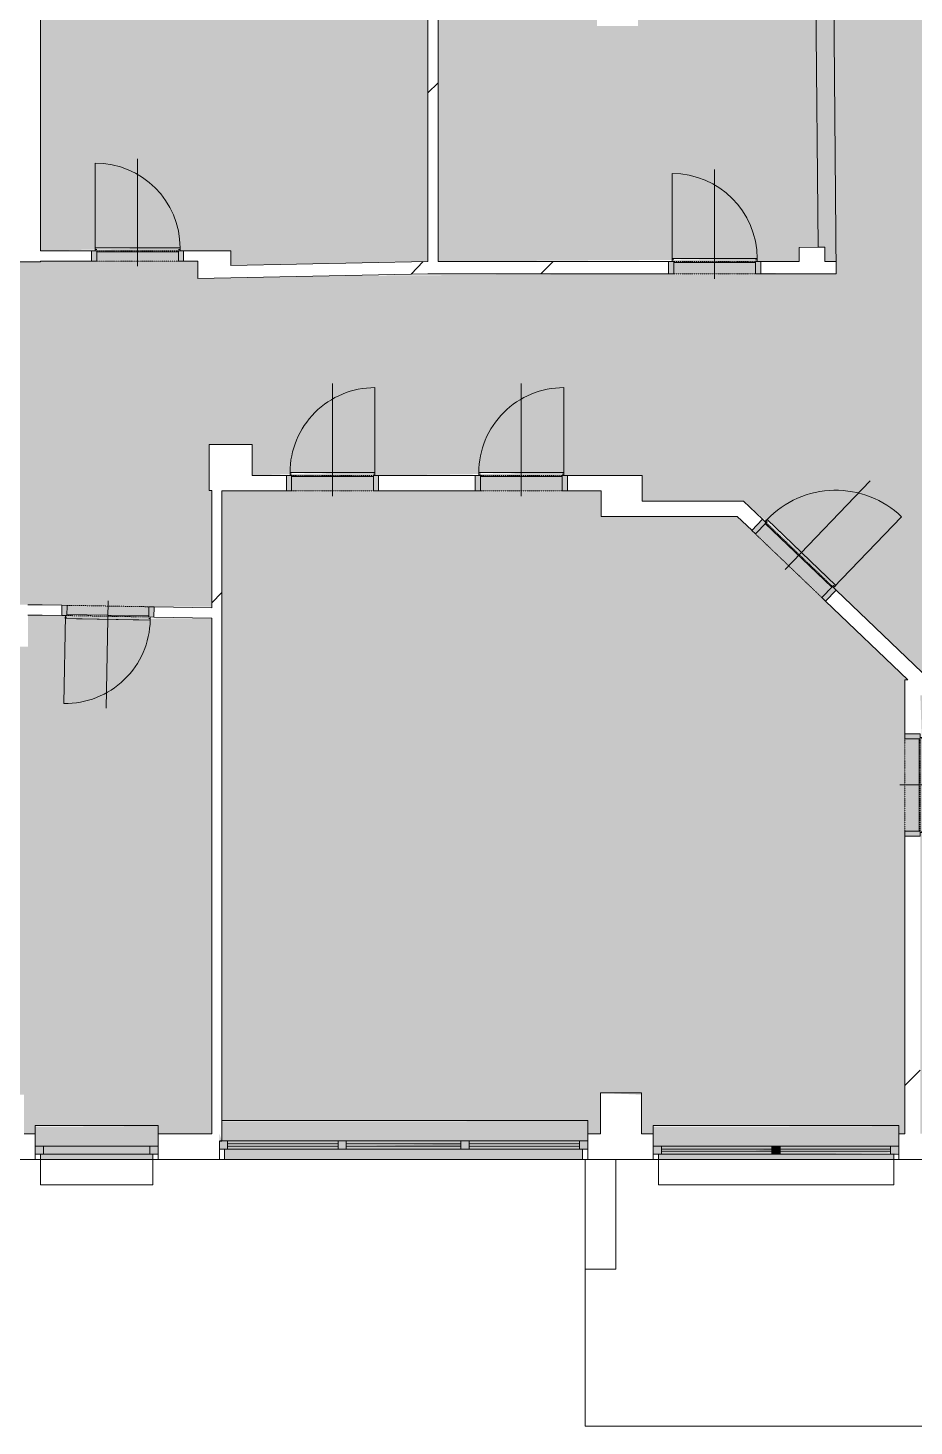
# Model space of a CAD drawing. Header units: millimetres. Extents: x 46521 to 256645, y -45352 to 20466.
# Drawn here: x 206153 to 214813, y -31577 to -17908 of the extents above; entities that cross this region are included whole.
import ezdxf

# ---------------------------------------------------------------- set-up
doc = ezdxf.new("R2010")
doc.units = ezdxf.units.MM
doc.linetypes.add('Čerchovaná se dvěma tečkami', pattern=[2.59, 1, -0.53, 0, -0.53, 0, -0.53])
for name, color, linetype, lineweight in [('A-DETL-THIN', 151, 'Continuous', 13), ('A-DOOR', 31, 'Continuous', 13), ('A-DOOR-FRAM', 31, 'Continuous', 9), ('A-FLOR', 192, 'Continuous', 13), ('A-GENM', 13, 'Continuous', 13), ('A-GLAZ', 151, 'Continuous', 13), ('A-WALL', 113, 'Continuous', 13), ('A-WALL-PATT', 111, 'Continuous', 9), ('Q-SPCQ', 91, 'Continuous', 13), ('S-COLS', 52, 'Continuous', 13)]:
    doc.layers.add(name, color=color, linetype=linetype, lineweight=lineweight)
pattern_1 = [(45, (128025, 0), (-7184.2, 7184.2), []), (45, (130898, -3e-12), (-7184.2, 7184.2), []), (45, (136646, -7e-12), (-4310.5, 10057.9), [4064, -2032, 67.06, -1964.94])]
pattern_2 = [(45, (128025, 0), (-7184.2, 7184.2), []), (45, (130898, 0), (-7184.2, 7184.2), []), (45, (136646, 0), (-4310.5, 10057.9), [4064, -2032, 67.06, -1964.94])]

# ---------------------------------------------------------------- blocks, each defined once
blk = doc.blocks.new('DVERE_1k_oblozka - DD03_01_800x1970_koupelna-1935638-Mapka _ závislý 10')
at = {"layer": 'A-DOOR', "lineweight": 9}
h = blk.add_hatch(color=151, dxfattribs=at)
h.paths.add_polyline_path([(450, -63), (450, 57), (400, 57), (400, -63)])
h.paths.add_polyline_path([(-400, -63), (-400, 57), (-450, 57), (-450, -63)])
blk.add_hatch(color=151, dxfattribs=at).paths.add_polyline_path([(329, 47), (400, 57), (415, 87), (-400, 72), (-400, 47)])
for p, q in [((0, -113), (0, 957)), ((-415, 57), (-415, 917)), ((-400, 57), (-450, 57)), ((-450, 57), (-450, -63)), ((415, 87), (-415, 87)), ((-415, 87), (-415, 72)), ((-415, 72), (-400, 72)), ((-400, -63), (-400, 57)), ((-400, 47), (400, 47)), ((305, 87), (-305, 87)), ((400, 72), (415, 72)), ((450, 57), (400, 57)), ((400, 57), (400, -63)), ((415, 72), (415, 87)), ((415, 87), (415, 57)), ((450, -63), (450, 57)), ((-450, -63), (-400, -63)), ((400, -63), (450, -63))]:
    blk.add_line(p, q, dxfattribs=at)
at = {"layer": 'A-DOOR', "linetype": 'Čerchovaná se dvěma tečkami', "lineweight": 9}
for p, q in [((-400, 57), (400, 57)), ((-400, -63), (400, -63))]:
    blk.add_line(p, q, dxfattribs=at)
at = {"layer": 'A-DOOR', "lineweight": 9}
blk.add_arc((-415, 87), 830, 360, 90, dxfattribs=at)
at = {"layer": 'A-DOOR-FRAM'}
for p, q in [((-400, 57), (-450, 57)), ((-400, -63), (-400, 57)), ((400, 57), (400, -63)), ((400, 57), (450, 57)), ((-450, -63), (-400, -63)), ((450, -63), (400, -63))]:
    blk.add_line(p, q, dxfattribs=at)
blk = doc.blocks.new('OKNO_1k_nadsvetlik - OKNO_1k_nadsvetlik_1200 x 1850-1969509-Mapka _ závislý 10')
at = {"layer": 'A-GLAZ', "lineweight": 9}
h = blk.add_hatch(color=256, dxfattribs=at)
h.paths.add_polyline_path([(600, 75), (520, 75), (520, -5), (600, -5)])
h.paths.add_polyline_path([(-600, 75), (-600, -5), (-520, -5), (-520, 75)])
blk.add_hatch(color=256, dxfattribs=at).paths.add_polyline_path([(-520, 75), (-520, -5), (520, -5), (520, 75), (-206, 75)])
for p, q in [((-550, 126), (-600, 126)), ((-600, 75), (-550, 75)), ((-520, 75), (-600, 75)), ((-550, 75), (-550, 125)), ((520, 75), (-520, 75)), ((-520, 75), (-520, -5)), ((600, 75), (520, 75)), ((520, -5), (520, 75)), ((600, 126), (550, 126)), ((550, 125), (550, 75)), ((550, 75), (600, 75)), ((-600, -5), (-520, -5)), ((-520, -5), (520, -5)), ((520, -5), (600, -5))]:
    blk.add_line(p, q, dxfattribs=at)
blk = doc.blocks.new('parapet s nosem_vnitní - parapet s nosem_vnitní-V98-Mapka _ závislý 10')
at = {"layer": 'A-GENM', "lineweight": 9}
for points in [[(-206, 0), (-600, 0), (-600, -190), (600, -190), (600, 0), (520, 0)], [(-600, -190), (-600, -197), (-206, -190)]]:
    blk.add_hatch(color=151, dxfattribs=at).paths.add_polyline_path(points)
for p, q in [((-600, -190), (-600, -120)), ((600, -120), (600, -190)), ((-600, -190), (-600, -200)), ((-600, -200), (600, -200)), ((-600, -200), (600, -200)), ((600, -200), (600, -190))]:
    blk.add_line(p, q, dxfattribs=at)
blk = doc.blocks.new('parapet_ext - parapet_ext-V99-Mapka _ závislý 10')
at = {"layer": 'Q-SPCQ', "lineweight": 9}
blk.add_hatch(color=151, dxfattribs=at).paths.add_polyline_path([(-520, 50), (-550, 50), (-550, 0), (550, 0), (550, 50), (-206, 50)])
for p, q in [((-550, 51), (-550, 300)), ((-550, 300), (550, 300)), ((550, 300), (550, 51))]:
    blk.add_line(p, q, dxfattribs=at)
blk = doc.blocks.new('OKNO_3k_nadsvetlik - OKNO_3k_nadsvetlik_3600x1850-1975422-Mapka _ závislý 10')
at = {"layer": 'A-GLAZ', "lineweight": 9}
h = blk.add_hatch(color=256, dxfattribs=at)
h.paths.add_polyline_path([(-1720, 25), (-1800, 25), (-1800, -55), (-1720, -55)])
h.paths.add_polyline_path([(1775, 25), (1720, 25), (1720, -55), (1800, -53), (1800, 25)])
h = blk.add_hatch(color=256, dxfattribs=at)
h.paths.add_polyline_path([(-640, 25), (-1720, 25), (-1720, -5), (-640, -5)])
h.paths.add_polyline_path([(739, 25), (640, 25), (640, -5), (1720, -5), (1720, 25)])
h.paths.add_polyline_path([(-560, 25), (-560, -5), (560, -5), (560, 25)])
h.paths.add_polyline_path([(560, -25), (-560, -25), (-560, -55), (560, -55)])
h.paths.add_polyline_path([(-1315, -25), (-1720, -25), (-1720, -55), (-640, -55), (-640, -25)])
h.paths.add_polyline_path([(739, -25), (640, -25), (640, -55), (1720, -55), (1720, -25)])
h = blk.add_hatch(color=256, dxfattribs=at)
h.paths.add_polyline_path([(-640, 25), (-640, -55), (-560, -55), (-560, 25)])
h.paths.add_polyline_path([(560, 25), (560, -55), (640, -55), (640, 25)])
blk.add_hatch(color=256, dxfattribs=at).paths.add_polyline_path([(-560, -5), (-560, -25), (560, -5)])
at = {"layer": 'A-GLAZ', "color": 63, "lineweight": 9}
for p, q in [((-1800, 25), (-1750, 25)), ((-1720, 25), (-1800, 25)), ((-1750, 25), (-1750, 125)), ((-1720, -55), (-1720, 25)), ((-560, 25), (-640, 25)), ((-640, 25), (-640, -55)), ((-560, -55), (-560, 25)), ((640, 25), (560, 25)), ((560, 25), (560, -55)), ((640, -55), (640, 25)), ((1800, 25), (1720, 25)), ((1720, 25), (1720, -55)), ((1750, 125), (1750, 25)), ((1750, 25), (1800, 25)), ((-1800, -55), (-1720, -55)), ((-640, -5), (-1720, -5)), ((-1720, -5), (-1720, -25)), ((-1720, -25), (-640, -25)), ((-640, -25), (-640, -5)), ((-640, -55), (-560, -55)), ((560, -5), (-560, -5)), ((-560, -5), (-560, -25)), ((-560, -25), (560, -25)), ((560, -25), (560, -5)), ((560, -55), (640, -55)), ((1720, -5), (640, -5)), ((640, -5), (640, -25)), ((640, -25), (1720, -25)), ((1720, -25), (1720, -5)), ((1720, -55), (1800, -55))]:
    blk.add_line(p, q, dxfattribs=at)
at = {"layer": 'A-GLAZ', "color": 40, "lineweight": 9}
for p, q in [((-1750, 126), (-1775, 126)), ((1800, 126), (1750, 126))]:
    blk.add_line(p, q, dxfattribs=at)
at = {"layer": 'A-GLAZ', "color": 61, "lineweight": 9}
blk.add_line((1750, 126), (-1750, 126), dxfattribs=at)
at = {"layer": 'A-GLAZ', "color": 101, "lineweight": 9}
for p, q in [((-640, 25), (-1720, 25)), ((560, 25), (-560, 25)), ((1720, 25), (640, 25)), ((-1720, -55), (-640, -55)), ((-560, -55), (560, -55)), ((640, -55), (1720, -55))]:
    blk.add_line(p, q, dxfattribs=at)
blk = doc.blocks.new('parapet s nosem_vnitní - parapet s nosem_vnitní-1280309-Mapka _ závislý 10')
at = {"layer": 'A-GENM', "lineweight": 9}
h = blk.add_hatch(color=151, dxfattribs=at)
h.paths.add_polyline_path([(-560, 0), (-1800, 0), (-1800, -190), (1775, -190), (1775, 0), (560, 0)])
h.paths.add_polyline_path([(1800, 0), (1776, 0), (1800, -70)])
at = {"layer": 'A-GENM', "color": 101, "lineweight": 9}
for p, q in [((-1800, -190), (-1800, -70)), ((-1800, -190), (-1800, -200)), ((-1800, -200), (1779, -200)), ((-1800, -200), (1779, -200))]:
    blk.add_line(p, q, dxfattribs=at)
blk = doc.blocks.new('parapet_ext - parapet_ext-1802008-Mapka _ závislý 10')
at = {"layer": 'Q-SPCQ', "lineweight": 9}
blk.add_hatch(color=151, dxfattribs=at).paths.add_polyline_path([(1750, 100), (-1750, 100), (-1750, 0), (1750, 0)])
at = {"layer": 'Q-SPCQ', "color": 101, "lineweight": 9}
blk.add_line((-1750, 100), (1750, 100), dxfattribs=at)
blk = doc.blocks.new('OKNO_2k_nadsvetlik - OKNO_2k_nadsvetlik 1800x2400-1972502-Mapka _ závislý 10')
at = {"layer": 'A-GLAZ', "lineweight": 9}
h = blk.add_hatch(color=256, dxfattribs=at)
h.paths.add_polyline_path([(-1120, 75), (-1200, 61), (-1200, -5), (-1120, -5), (-1120, 61)])
h.paths.add_polyline_path([(1200, 75), (1120, 75), (1120, -5), (1200, -5)])
h = blk.add_hatch(color=256, dxfattribs=at)
h.paths.add_polyline_path([(-40, 75), (-1120, 61), (-1120, 45), (-40, 45)])
h.paths.add_polyline_path([(40, 75), (40, 45), (1120, 45), (1120, 75), (271, 75)])
h.paths.add_polyline_path([(271, 25), (40, 25), (40, -5), (1120, -5), (1120, 25)])
h.paths.add_polyline_path([(-756, 25), (-1120, 25), (-1120, -5), (-40, -5), (-40, 25)])
for points in [[(-40, -5), (40, -5), (40, 75), (-40, 75)], [(40, 45), (40, 25), (271, 45)]]:
    blk.add_hatch(color=256, dxfattribs=at).paths.add_polyline_path(points)
for p, q in [((-1150, 126), (-1200, 126)), ((-1200, 75), (-1150, 75)), ((-1120, 75), (-1200, 75)), ((-1150, 75), (-1150, 125)), ((-1120, -5), (-1120, 75)), ((-40, 75), (-1120, 75)), ((-40, 45), (-1120, 45)), ((-1120, 45), (-1120, 25)), ((-1120, 25), (-40, 25)), ((40, 75), (-40, 75)), ((-40, 75), (-40, -5)), ((-40, 25), (-40, 45)), ((1120, 75), (40, 75)), ((40, -5), (40, 75)), ((1120, 45), (40, 45)), ((40, 45), (40, 25)), ((40, 25), (1120, 25)), ((1200, 75), (1120, 75)), ((1120, 75), (1120, -5)), ((1120, 25), (1120, 45)), ((1200, 126), (1150, 126)), ((1150, 125), (1150, 75)), ((1150, 75), (1200, 75)), ((-1200, -5), (-1120, -5)), ((-1120, -5), (-40, -5)), ((-40, -5), (40, -5)), ((40, -5), (1120, -5)), ((1120, -5), (1200, -5))]:
    blk.add_line(p, q, dxfattribs=at)
blk = doc.blocks.new('parapet s nosem_vnitní - parapet s nosem_vnitní-V100-Mapka _ závislý 10')
at = {"layer": 'A-GENM', "lineweight": 9}
blk.add_hatch(color=151, dxfattribs=at).paths.add_polyline_path([(40, 0), (-1200, 0), (-1200, -190), (1200, -190), (1200, 0), (271, 0)])
for p, q in [((-1200, -190), (-1200, -120)), ((1200, -120), (1200, -190)), ((-1200, -190), (-1200, -200)), ((-1200, -200), (1200, -200)), ((-1200, -200), (1200, -200)), ((1200, -200), (1200, -190))]:
    blk.add_line(p, q, dxfattribs=at)
blk = doc.blocks.new('parapet_ext - parapet_ext-1801991-Mapka _ závislý 10')
at = {"layer": 'Q-SPCQ', "lineweight": 9}
blk.add_hatch(color=151, dxfattribs=at).paths.add_polyline_path([(-1150, 50), (-1150, 0), (1150, 0), (1150, 50), (-1120, 50)])
for p, q in [((-1150, 51), (-1150, 300)), ((-1150, 300), (1150, 300)), ((1150, 300), (1150, 51))]:
    blk.add_line(p, q, dxfattribs=at)
blk = doc.blocks.new('DVERE_1k_oblozka - DD03_01_900x1970_koupelna-V134-Mapka _ závislý 10')
at = {"layer": 'A-DOOR', "lineweight": 9}
h = blk.add_hatch(color=151, dxfattribs=at)
h.paths.add_polyline_path([(500, -78), (500, 72), (450, 72), (450, -78)])
h.paths.add_polyline_path([(-450, 72), (-500, 72), (-500, -78), (-450, -78)])
blk.add_hatch(color=151, dxfattribs=at).paths.add_polyline_path([(465, 102), (-450, 87), (-450, 62), (450, 72), (450, 87)])
for p, q in [((-465, 72), (-465, 1032)), ((0, -128), (0, 1072)), ((-450, 72), (-500, 72)), ((-500, 72), (-500, -78)), ((465, 102), (-465, 102)), ((-465, 102), (-465, 87)), ((-465, 87), (-450, 87)), ((-450, -78), (-450, 72)), ((-450, 62), (450, 62)), ((355, 102), (-355, 102)), ((450, 87), (465, 87)), ((500, 72), (450, 72)), ((450, 72), (450, -78)), ((465, 87), (465, 102)), ((465, 102), (465, 72)), ((500, -78), (500, 72)), ((-500, -78), (-450, -78)), ((450, -78), (500, -78))]:
    blk.add_line(p, q, dxfattribs=at)
at = {"layer": 'A-DOOR', "linetype": 'Čerchovaná se dvěma tečkami', "lineweight": 9}
for p, q in [((-450, 72), (450, 72)), ((-450, -78), (450, -78))]:
    blk.add_line(p, q, dxfattribs=at)
at = {"layer": 'A-DOOR', "lineweight": 9}
blk.add_arc((-465, 102), 930, 360, 90, dxfattribs=at)
at = {"layer": 'A-DOOR-FRAM'}
for p, q in [((-450, 72), (-500, 72)), ((-450, -78), (-450, 72)), ((450, 72), (450, -78)), ((450, 72), (500, 72)), ((-500, -78), (-450, -78)), ((500, -78), (450, -78))]:
    blk.add_line(p, q, dxfattribs=at)
blk = doc.blocks.new('DVERE_1k_oblozka - DD03_01_900x1970_koupelna-V135-Mapka _ závislý 10')
at = {"layer": 'A-DOOR', "lineweight": 9}
h = blk.add_hatch(color=151, dxfattribs=at)
h.paths.add_polyline_path([(-500, 78), (-500, -72), (-450, -72), (-450, 78)])
h.paths.add_polyline_path([(450, 78), (450, -72), (500, -72), (500, 78)])
blk.add_hatch(color=151, dxfattribs=at).paths.add_polyline_path([(-450, -62), (-465, -102), (450, -87), (440, -62), (-440, -62)])
for p, q in [((-500, 78), (-450, 78)), ((-500, -72), (-500, 78)), ((-450, 78), (-450, -72)), ((0, 128), (0, -1072)), ((450, 78), (500, 78)), ((450, -72), (450, 78)), ((500, 78), (500, -72)), ((-450, -72), (-500, -72)), ((-465, -72), (-465, -1032)), ((-465, -87), (-450, -87)), ((-465, -102), (-465, -87)), ((-465, -87), (-465, -102)), ((-450, -87), (-465, -87)), ((465, -102), (-465, -102)), ((-450, -62), (450, -62)), ((-450, -87), (-450, -62)), ((355, -102), (-355, -102)), ((450, -62), (450, -87)), ((500, -72), (450, -72)), ((450, -87), (465, -87)), ((465, -87), (450, -87)), ((465, -102), (465, -72)), ((465, -87), (465, -102)), ((465, -102), (465, -87))]:
    blk.add_line(p, q, dxfattribs=at)
at = {"layer": 'A-DOOR', "linetype": 'Čerchovaná se dvěma tečkami', "lineweight": 9}
for p, q in [((-450, 78), (450, 78)), ((-450, -72), (450, -72))]:
    blk.add_line(p, q, dxfattribs=at)
at = {"layer": 'A-DOOR', "lineweight": 9}
blk.add_arc((-465, -102), 930, 270, 0, dxfattribs=at)
at = {"layer": 'A-DOOR-FRAM'}
for p, q in [((-500, 78), (-450, 78)), ((-450, 78), (-450, -72)), ((450, -72), (450, 78)), ((500, 78), (450, 78)), ((-450, -72), (-500, -72)), ((450, -72), (500, -72))]:
    blk.add_line(p, q, dxfattribs=at)
blk = doc.blocks.new('DVERE_1k_oblozka - DD03_01_800x1970_koupelna-1549528-Mapka _ závislý 10')
at = {"layer": 'A-DOOR', "lineweight": 9}
h = blk.add_hatch(color=151, dxfattribs=at)
h.paths.add_polyline_path([(-400, 78), (-450, 78), (-450, -72), (-400, -72)])
h.paths.add_polyline_path([(450, 78), (400, 78), (400, -72), (450, -72)])
blk.add_hatch(color=151, dxfattribs=at).paths.add_polyline_path([(400, -62), (-400, -72), (-415, -102), (400, -87), (400, -72)])
for p, q in [((-450, 78), (-400, 78)), ((-450, -72), (-450, 78)), ((-400, 78), (-400, -72)), ((0, 128), (0, -972)), ((400, 78), (450, 78)), ((400, -72), (400, 78)), ((450, 78), (450, -72)), ((-400, -72), (-450, -72)), ((-415, -72), (-415, -932)), ((-415, -87), (-400, -87)), ((-415, -102), (-415, -87)), ((415, -102), (-415, -102)), ((-400, -62), (400, -62)), ((305, -102), (-305, -102)), ((450, -72), (400, -72)), ((400, -87), (415, -87)), ((415, -102), (415, -72)), ((415, -87), (415, -102))]:
    blk.add_line(p, q, dxfattribs=at)
at = {"layer": 'A-DOOR', "linetype": 'Čerchovaná se dvěma tečkami', "lineweight": 9}
for p, q in [((-400, 78), (400, 78)), ((-400, -72), (400, -72))]:
    blk.add_line(p, q, dxfattribs=at)
at = {"layer": 'A-DOOR', "lineweight": 9}
blk.add_arc((-415, -102), 830, 270, 0, dxfattribs=at)
at = {"layer": 'A-DOOR-FRAM'}
for p, q in [((-450, 78), (-400, 78)), ((-400, 78), (-400, -72)), ((400, -72), (400, 78)), ((450, 78), (400, 78)), ((-400, -72), (-450, -72)), ((400, -72), (450, -72))]:
    blk.add_line(p, q, dxfattribs=at)
blk = doc.blocks.new('DVERE_1k_oblozka - DD03_01_800x1970_koupelna-1549519-Mapka _ závislý 10')
at = {"layer": 'A-DOOR', "lineweight": 9}
h = blk.add_hatch(color=151, dxfattribs=at)
h.paths.add_polyline_path([(450, -47), (450, 53), (400, 53), (400, -47)])
h.paths.add_polyline_path([(-400, -47), (-400, 53), (-450, 53), (-450, -47)])
blk.add_hatch(color=151, dxfattribs=at).paths.add_polyline_path([(415, -77), (400, -37), (-400, -47), (-415, -77), (98, -77)])
for p, q in [((-450, 53), (-400, 53)), ((-450, -47), (-450, 53)), ((-400, 53), (-400, -47)), ((0, 103), (0, -947)), ((400, 53), (450, 53)), ((400, -47), (400, 53)), ((450, 53), (450, -47)), ((-400, -47), (-450, -47)), ((-415, -47), (-415, -907)), ((-415, -62), (-400, -62)), ((-415, -77), (-415, -62)), ((415, -77), (-415, -77)), ((-400, -37), (400, -37)), ((305, -77), (-305, -77)), ((450, -47), (400, -47)), ((400, -62), (415, -62)), ((415, -77), (415, -47)), ((415, -62), (415, -77))]:
    blk.add_line(p, q, dxfattribs=at)
at = {"layer": 'A-DOOR', "linetype": 'Čerchovaná se dvěma tečkami', "lineweight": 9}
for p, q in [((-400, 53), (400, 53)), ((-400, -47), (400, -47))]:
    blk.add_line(p, q, dxfattribs=at)
at = {"layer": 'A-DOOR', "lineweight": 9}
blk.add_arc((-415, -77), 830, 270, 0, dxfattribs=at)
at = {"layer": 'A-DOOR-FRAM'}
for p, q in [((-450, 53), (-400, 53)), ((-400, 53), (-400, -47)), ((400, -47), (400, 53)), ((450, 53), (400, 53)), ((-400, -47), (-450, -47)), ((400, -47), (450, -47))]:
    blk.add_line(p, q, dxfattribs=at)
blk = doc.blocks.new('DVERE_1k_oblozka - DD03_01_800x1970_koupelna-V169-Mapka _ závislý 10')
at = {"layer": 'A-DOOR', "lineweight": 9}
h = blk.add_hatch(color=151, dxfattribs=at)
h.paths.add_polyline_path([(-400, -53), (-400, 47), (-450, 47), (-450, -53)])
h.paths.add_polyline_path([(450, -53), (450, 47), (400, 47), (400, -53)])
blk.add_hatch(color=151, dxfattribs=at).paths.add_polyline_path([(400, 37), (415, 77), (-400, 62), (-400, 37)])
for p, q in [((-415, 47), (-415, 907)), ((0, -103), (0, 947)), ((-400, 47), (-450, 47)), ((-450, 47), (-450, -53)), ((415, 77), (-415, 77)), ((-415, 77), (-415, 62)), ((-415, 62), (-400, 62)), ((-400, -53), (-400, 47)), ((-400, 37), (400, 37)), ((305, 77), (-305, 77)), ((400, 62), (415, 62)), ((450, 47), (400, 47)), ((400, 47), (400, -53)), ((415, 62), (415, 77)), ((415, 77), (415, 47)), ((450, -53), (450, 47)), ((-450, -53), (-400, -53)), ((400, -53), (450, -53))]:
    blk.add_line(p, q, dxfattribs=at)
at = {"layer": 'A-DOOR', "linetype": 'Čerchovaná se dvěma tečkami', "lineweight": 9}
for p, q in [((-400, 47), (400, 47)), ((-400, -53), (400, -53))]:
    blk.add_line(p, q, dxfattribs=at)
at = {"layer": 'A-DOOR', "lineweight": 9}
blk.add_arc((-415, 77), 830, 360, 90, dxfattribs=at)
at = {"layer": 'A-DOOR-FRAM'}
for p, q in [((-400, 47), (-450, 47)), ((-400, -53), (-400, 47)), ((400, 47), (400, -53)), ((400, 47), (450, 47)), ((-450, -53), (-400, -53)), ((450, -53), (400, -53))]:
    blk.add_line(p, q, dxfattribs=at)

msp = doc.modelspace()

# ---------------------------------------------------------------- hatches: boundary and pattern name
at = {"layer": 'A-FLOR'}
h = msp.add_hatch(color=151, dxfattribs=at)
h.paths.add_polyline_path([(199764.3, -30076.6), (199764.3, -29535.6), (200164.3, -29535.6), (200164.3, -24894.3), (199374.3, -24909.3), (199372.2, -24924.3), (198574.3, -24909.3), (198559.3, -24894.3), (197964.3, -24894.3), (197964.3, -30076.6), (198454.6, -30076.6), (198454.6, -29899.5), (199654.6, -29906.6), (199654.6, -30076.6)])
h.paths.add_polyline_path([(187724.8, -30046.6), (187764.9, -30046.6), (187724.8, -26558.1), (189513.8, -25126.8), (189315.7, -24954.6), (189295, -24943.5), (188691.1, -24295.7), (188690.7, -24274.5), (188103.1, -23666.1), (185125.2, -23699.3), (185125.2, -30046.6), (185274.3, -30046.6), (185274.3, -29896.9), (187674.3, -29906.6), (187674.3, -30046.6)])
h.paths.add_polyline_path([(182274.3, -30046.6), (182274.3, -29901.6), (183174.3, -29906.6), (183174.3, -30046.6), (183474.3, -30046.6), (183474.3, -29899.5), (184674.3, -29906.6), (184674.3, -30046.6), (184975.2, -30046.6), (184975.2, -23684), (184252.5, -23703.2), (184252.5, -23718.2), (183352.5, -23703.2), (183352.4, -23693.3), (182186.1, -23700), (182186.1, -23970), (181766.1, -23970), (181766.1, -24139.3), (181844.8, -24139.3), (181836.1, -25639.3), (181766.1, -25639.3), (181766.1, -29535.6), (182166.1, -29535.6), (182184.8, -30046.6)])
h.paths.add_polyline_path([(190674.3, -30046.6), (190889.4, -30046.6), (190889.3, -25176.6), (190654.3, -25191.6), (190654.3, -25206.6), (189754.3, -25191.6), (189739.3, -25176.6), (189704.3, -25176.6), (189691.7, -25176.6), (187875.7, -26629.6), (187915.2, -30046.6), (188274.3, -30046.6), (188274.3, -29896.9), (190674.3, -29906.6)])
h.paths.add_polyline_path([(194264.3, -30046.6), (194264.3, -29846.9), (197864.3, -29846.9), (197864.3, -23686.6), (193784.5, -23686.6), (193232.7, -24289.8), (193222.6, -24311.6), (192592.5, -24932.7), (192576.6, -24937.4), (192432.8, -25101.6), (194169.1, -26688.5), (194169.1, -30046.6)])
h.paths.add_polyline_path([(191039.4, -30046.6), (191274.3, -30046.6), (191274.3, -29896.9), (193674.3, -29906.6), (193679.2, -30046.6), (194019.1, -30046.6), (194019.1, -26754.6), (192281.9, -25176.6), (192184.3, -25191.6), (192184.3, -25206.6), (191284.3, -25191.6), (191269.3, -25176.6), (191052.9, -25176.6), (191044.1, -28338)])
h.paths.add_polyline_path([(220614.3, -28719.3), (221214.3, -28719.3), (221214.3, -28642.2), (222414.3, -28649.3), (222414.3, -28719.3), (222734.3, -28719.3), (222734.3, -28644.3), (223634.3, -28649.3), (223634.3, -28719.3), (223764.3, -28719.3), (223764.3, -28319.3), (224164.3, -28319.3), (224164.3, -25308.2), (219733.8, -25276.5), (219748.4, -25291.4), (218833.6, -25266.7), (218818.4, -25251.5), (218149.3, -25251.1), (218149.3, -28719.3), (218214.3, -28719.3), (218214.3, -28639.6), (220614.3, -28649.3)])
h.paths.add_polyline_path([(217564.3, -28719.3), (217749.3, -28719.3), (217749.3, -28319.3), (217999.3, -28319.3), (217999.3, -24431.8), (214874.3, -24431.8), (214889.3, -24859.3), (214904.3, -24859.3), (214889.3, -25759.3), (214874.3, -25774.3), (214874.3, -28719.3), (215164.3, -28719.3), (215164.3, -28639.6), (217564.3, -28649.3)])
h.paths.add_polyline_path([(206114.3, -28719.3), (206224.3, -28719.3), (206224.3, -28642.2), (207424.3, -28649.3), (207424.3, -28719.3), (207949.3, -28719.3), (207949.3, -23677.1), (207333.5, -23682.1), (207347.8, -23696.9), (206533.2, -23668), (206517.9, -23652.8), (206153, -23652.2), (206153, -23956.6), (205724.8, -23956.6), (205714.3, -26067.8), (205714.3, -28319.3), (206114.3, -28338), (206114.3, -28649.3)])
h.paths.add_polyline_path([(207949.3, -22429.3), (207924.3, -22429.3), (207924.3, -21979.3), (208344.3, -21979.3), (208344.3, -22284.3), (208729.3, -22269.3), (208729.3, -22254.3), (209529.3, -22269.3), (209544.3, -22284.3), (210574.6, -22269.3), (210574.6, -22254.3), (211374.6, -22269.3), (211389.6, -22284.3), (212154.6, -22284.3), (212154.6, -22534.3), (213145.9, -22534.3), (213376.9, -22735.1), (213398.6, -22735.1), (214026.5, -23358), (214026.5, -23378.8), (214968.1, -24281.8), (218082, -24281.8), (218866.4, -23303), (218977.1, -23360.3), (219493.9, -22668.2), (219405.6, -22582.1), (219556.5, -22354.9), (219563.2, -21754.2), (219653.2, -21754.2), (219653.2, -20955.1), (219572.1, -20954.2), (219572.6, -20379.5), (219538.9, -20379.1), (219538.9, -19225.7), (219513.9, -19225.7), (219513.9, -19175.3), (219439.1, -19175.3), (219424.1, -18955.3), (219409.1, -18955.3), (219424.1, -18355.3), (219439.1, -18340.3), (219439.1, -17238.3), (216490.6, -17238.3), (216490.1, -17408.3), (215464.5, -17408.3), (215464.5, -17535.4), (214264.5, -17528.3), (214264.5, -17408.3), (214026.2, -17408.3), (214051, -20310.9), (213264.4, -20303.3), (213264.4, -20200.9), (212464.4, -20200.9), (212464.4, -20310.9), (209084.9, -20331.5), (207814.5, -20358), (207814.5, -20188), (207624.5, -20188), (207624.5, -20098), (206824.5, -20098), (206824.5, -20188), (205784.5, -20188), (205784.5, -18222.8), (205651.5, -18222.8), (205651.5, -17238.3), (203399.9, -17238.3), (203414.9, -17851.9), (203429.9, -17851.9), (203414.9, -18651.9), (203399.9, -18666.9), (203414.9, -19775.4), (203429.9, -19775.4), (203414.9, -20375.4), (203399.9, -20390.4), (203399.9, -20656.9), (201297.2, -20656.9), (201297.2, -20280.9), (201148.2, -20295.9), (201148.2, -20310.9), (200548.2, -20295.9), (200533.2, -20280.9), (200134.1, -20280.9), (200134.1, -21508.2), (199485.7, -21527.4), (199481.5, -21538.2), (198881.5, -21523.2), (198866.5, -21508.2), (197155.7, -21527.4), (197166.5, -21538.2), (196551.5, -21523.2), (196536.5, -21508.2), (196401.5, -21527.4), (196401.5, -21748.2), (195537.7, -21748.2), (195537.7, -21658.2), (194637.7, -21658.2), (194637.7, -21748.2), (191447.5, -21748.2), (189825.2, -20300.6), (189825.2, -18728.2), (189552.2, -18728.2), (189552.2, -18805.2), (188352.2, -18798.2), (188352.2, -18728.2), (188275.2, -18728.2), (188275.2, -20625.8), (188185.2, -20625.8), (188185.2, -21425.8), (188275.2, -21425.8), (188275.2, -21715.8), (183355.2, -21715.8), (183352.4, -22135.8), (181766.1, -22135.8), (181766.1, -22265.8), (181526.1, -22265.8), (181537.1, -23165.8), (181766.1, -23165.8), (181772.2, -23552.4), (183351.6, -23543.6), (183355.2, -23683.3), (184252.4, -23678.2), (184252.5, -23538.2), (186146.8, -23527.3), (186146.8, -23362.9), (186370.9, -23361.6), (186371.9, -23526), (188166.5, -23515.7), (189625.5, -25026.6), (192292.6, -25015.6), (193720.8, -23536.6), (197664.3, -23536.6), (197664.3, -23166.6), (197964.3, -23166.6), (197964.3, -24794.3), (200164.3, -24794.3), (200164.3, -23937.5), (199764.7, -23937.5), (199764.7, -23527.5), (201361.8, -23527.4), (201361.8, -22376.5), (205001.8, -22376.5), (205002.2, -21816.5), (206061.8, -21816.5), (206055, -23436.6), (205623, -23436.6), (205623, -23536.6), (206535.1, -23553.1), (206535.1, -23643), (207333.5, -23656.6), (207335, -23566.6), (207949.3, -23566.6), (207949.3, -22434.3)])
h.paths.add_polyline_path([(212149.3, -28719.3), (212264.3, -28719.3), (212264.3, -28639.6), (214664.3, -28649.3), (214664.3, -28719.3), (214724.3, -28719.3), (214724.3, -25759.3), (214864.3, -25759.3), (214859.7, -24859.3), (214724.3, -24859.3), (214724.3, -24281.8), (214751.4, -24281.8), (213912.3, -23477.1), (214000.3, -23367.5), (213359.6, -22753.1), (213262.7, -22854.1), (213085.6, -22684.3), (211754.6, -22684.3), (211754.6, -22434.3), (211374.6, -22434.3), (211374.6, -22294.3), (210574.6, -22294.3), (210574.6, -22434.3), (209529.3, -22434.3), (209529.3, -22294.3), (208729.3, -22294.3), (208729.3, -22434.3), (208049.3, -22434.3), (208049.3, -28589.6), (211624.3, -28599.3), (211624.3, -28719.3), (211749.3, -28719.3), (211749.3, -28319.3), (212149.3, -28338)])
h.paths.add_polyline_path([(219733.8, -25251.2), (219735.3, -25111.2), (224164.3, -25158.2), (224164.3, -24364.3), (224085.7, -24364.3), (224094.3, -22864.3), (224164.3, -22864.3), (224164.3, -22472.9), (219721.5, -22420.6), (219546.3, -22682.2), (219548.5, -22691.6), (218971, -23401.6), (218954.7, -23405.3), (218149.3, -24439.5), (218149.3, -25094.4), (218835.3, -25101.7), (218835.3, -25241.7), (219733.7, -25251.2)])
h.paths.add_polyline_path([(200424.3, -25069.3), (200424.3, -24889.3), (205614.3, -24889.3), (205612.2, -23646.6), (200264.6, -23646.6), (200264.7, -24889.3), (200414.6, -24894.3), (200421.6, -25019.3)])
h.paths.add_polyline_path([(217764.3, -22689.3), (217764.3, -22289.3), (218164.3, -22289.3), (218149.3, -22689.3), (218082, -22689.3)])
h.paths.add_polyline_path([(219721.5, -22420.6), (219721.1, -22388.8), (219708.4, -22401)])
h.paths.add_polyline_path([(224164.3, -22322.9), (224164.3, -20426.5), (222647.3, -20479.4), (219677.8, -20443), (219687.4, -20955.2), (219702.1, -20955.2), (219678.2, -21755.5), (219663, -21770.6), (219662.6, -22269.9), (223749, -22318)])
h.paths.add_polyline_path([(196301.5, -21648.2), (196301.5, -18728.2), (195522.2, -18728.2), (195522.2, -18805.2), (194322.2, -18798.2), (194322.2, -18728.2), (194161.5, -18728.2), (194161.5, -19128.2), (193761.5, -19128.2), (193761.5, -18728.2), (193422.2, -18728.2), (193422.2, -18805.2), (192222.2, -18798.2), (192222.2, -18728.2), (191322.2, -18728.2), (191322.2, -18805.2), (190122.2, -18798.2), (190122.2, -18728.2), (189975.2, -18728.2), (189975.2, -20233.4), (191504.7, -21598.2), (194292.7, -21618.2), (194292.7, -21648.2), (194637.7, -21633.2), (194637.7, -21618.2), (195537.7, -21633.2), (195552.7, -21648.2), (195587.7, -21648.2)])
h.paths.add_polyline_path([(186475.2, -21565.8), (188175.2, -21565.4), (188160.2, -21425.8), (188145.2, -21425.8), (188160.2, -20625.8), (188175.2, -20610.8), (188175.2, -18728.2), (186475.2, -18728.2), (186489.9, -20311.1), (186500.2, -20311.1), (186489.9, -20411.9), (186475.2, -20411.9), (186475.2, -21565.4)])
h.paths.add_polyline_path([(196551.5, -21498.2), (197151.5, -21498.2), (197166.5, -21408.2), (197951.5, -21408.2), (197951.5, -19988.2), (197151.5, -20003.2), (197151.5, -20018.2), (196551.5, -20003.2), (196536.5, -19988.2), (196401.5, -20003.2), (196401.5, -21408.2), (196551.5, -21408.2)])
h.paths.add_polyline_path([(198881.5, -21498.2), (199481.5, -21498.2), (199481.5, -21408.2), (199626.5, -21408.2), (199614, -19988.2), (199481.5, -20003.2), (199481.5, -20018.2), (198881.5, -20003.2), (198866.5, -19988.2), (198051.5, -19988.2), (198051.5, -21408.2), (198881.5, -21408.2)])
h.paths.add_polyline_path([(199834.6, -21408.2), (200053.8, -21408.2), (200034.1, -20280.9), (199726.5, -20280.9), (199726.5, -21408.2)])
h.paths.add_polyline_path([(202922.6, -20556.9), (203299.9, -20556.9), (203299.9, -20375.4), (203389.9, -20375.4), (203389.9, -19775.4), (203299.9, -19775.4), (203299.9, -19336.9), (202302.2, -19336.9), (202317.2, -19791.9), (202332.2, -19791.9), (202317.2, -20391.9), (202302.2, -20402), (202302.2, -20556.9), (202562.8, -20556.9)])
h.paths.add_polyline_path([(202202.2, -20556.9), (202202.2, -20391.9), (202292.2, -20391.9), (202292.2, -19791.9), (202202.2, -19791.9), (202202.2, -19336.9), (201397.2, -19336.9), (201397.2, -20556.9)])
h.paths.add_polyline_path([(222647.3, -20379.4), (224164.3, -20315.3), (222451.2, -20329.1), (222474.7, -20377.3)])
h.paths.add_polyline_path([(200548.2, -20270.9), (201148.2, -20270.9), (201148.2, -20180.9), (201297.2, -20180.9), (201297.2, -19236.9), (201707.2, -19236.9), (201707.2, -17626.9), (199739.3, -17626.9), (199767.8, -18867.5), (200399.3, -18867.5), (200414.3, -20180.9), (200548.2, -20180.9)])
h.paths.add_polyline_path([(208134.5, -20231.3), (210060.8, -20190.9), (210060.8, -17408.3), (209776.3, -17408.3), (209776.3, -17535.4), (208576.3, -17528.3), (208576.3, -17408.3), (207976.3, -17408.3), (207976.3, -17535.4), (206776.3, -17528.3), (206776.3, -17408.3), (206274.5, -17408.3), (206274.5, -20088), (206824.5, -20073), (206824.5, -20058), (207624.5, -20073), (207639.5, -20088), (208134.5, -20088), (208134.5, -20191)])
h.paths.add_polyline_path([(213690.7, -20190.9), (213691.7, -20053.3), (213874.8, -20051.2), (213851.2, -17408.3), (213634.5, -17408.3), (213634.5, -17535.4), (212434.5, -17528.3), (212434.5, -17408.3), (211584.5, -17408.3), (211584.5, -17535.4), (210384.5, -17528.3), (210384.5, -17408.3), (210160.8, -17408.3), (210160.8, -20190.9), (212464.4, -20175.9), (212464.4, -20160.9), (213264.4, -20175.9), (213279.4, -20190.9), (213689.5, -20190.9)])
h.paths.add_polyline_path([(200134.1, -20180.9), (200299.3, -20180.9), (200299.3, -18967.5), (199544.4, -18967.5), (199544.4, -18728.2), (199314.2, -18733.3), (199314.2, -18805.2), (198164.2, -18798.2), (198164.2, -18728.2), (198051.5, -18728.2), (198051.5, -19888.2), (199726.5, -19888.2), (199726.5, -20180.9), (200034.1, -20180.9)])
h.paths.add_polyline_path([(196501.5, -19888.2), (197801.5, -19888.2), (197801.5, -18728.2), (197622.2, -18728.2), (197622.2, -18805.2), (196422.2, -18798.2), (196401.5, -19888.2)])
h.paths.add_polyline_path([(202202.2, -19236.9), (203299.9, -19236.9), (203299.9, -18651.9), (203389.9, -18651.9), (203389.9, -17851.9), (203299.9, -17851.9), (203299.9, -17626.9), (201807.2, -17626.9), (201807.2, -19236.9), (201873.8, -19236.9)])
h.paths.add_polyline_path([(183583.4, -19113.6), (186375.2, -19105.4), (186375.2, -19071.9), (183525.2, -19113.6)])
h.paths.add_polyline_path([(182141.6, -19113.6), (182141.6, -18911.6), (186375.2, -18871.9), (186375.2, -18728.2), (181766.1, -18728.2), (181772.2, -19113.6)])
h.paths.add_polyline_path([(219449.1, -18955.3), (219538.9, -18955.3), (219538.9, -18355.3), (219449.1, -18355.3)])
h.paths.add_polyline_path([(223199.5, -17927.7), (224164.3, -17927.7), (224164.3, -17488.3), (219539.1, -17488.3), (219539.1, -17927.7), (222999.5, -17927.7)])
h.paths.add_polyline_path([(217750.5, -17888.3), (217750.5, -17488.3), (218150.5, -17488.3), (218150.5, -17888.3)])
h.paths.add_polyline_path([(212113.8, -17888.3), (211713.8, -17888.3), (211713.8, -17488.3), (212113.8, -17488.3), (212113.8, -17672.4)])
h.paths.add_polyline_path([(201707.2, -17526.9), (203299.9, -17526.9), (203299.9, -17238.3), (199737.6, -17251.3), (199739.3, -17526.9), (200868.5, -17526.9)])
at = {"layer": 'A-WALL-PATT'}
h = msp.add_hatch(dxfattribs=at)
h.set_pattern_fill('FP_55', color=256, angle=45, style=0, pattern_type=2)
h.set_pattern_definition(pattern_1)
h.paths.add_polyline_path([(205784.5, -18222.8), (206171.5, -18222.8), (206171.1, -17169.9), (205651.5, -17169.9), (205651.5, -18222.8)])
h = msp.add_hatch(dxfattribs=at)
h.set_pattern_fill('FP_55', color=256, angle=45, style=0, pattern_type=2)
h.set_pattern_definition(pattern_1)
h.paths.add_polyline_path([(206067.7, -20193), (206274.5, -20188), (206274.5, -17408.3), (206171.8, -17408.3), (206171.5, -18222.8), (205784.5, -18222.8), (205784.5, -20193)])
h = msp.add_hatch(dxfattribs=at)
h.set_pattern_fill('FP_55', color=256, angle=45, style=0, pattern_type=2)
h.set_pattern_definition(pattern_1)
h.paths.add_polyline_path([(210060.8, -20310.9), (210160.8, -20310.9), (210160.8, -17408.3), (210060.8, -17408.3), (210060.8, -20191)])
msp.add_hatch(color=133, dxfattribs=at).paths.add_polyline_path([(214026.2, -20190.9), (214051, -20190.9), (214026.2, -17408.3), (213851.2, -17408.3), (213874.8, -20051.7), (213939.5, -20051.7), (213940.7, -20190.9)])
h = msp.add_hatch(dxfattribs=at)
h.set_pattern_fill('FP_55', color=256, angle=45, style=0, pattern_type=2)
h.set_pattern_definition(pattern_1)
h.paths.add_polyline_path([(207674.5, -20188), (207814.5, -20188), (207814.5, -20088), (207674.5, -20088)])
h.paths.add_polyline_path([(206274.5, -20188), (206774.5, -20188), (206774.5, -20088), (206274.5, -20088)])
h = msp.add_hatch(dxfattribs=at)
h.set_pattern_fill('FP_55', color=256, angle=45, style=0, pattern_type=2)
h.set_pattern_definition(pattern_1)
h.paths.add_polyline_path([(207814.5, -20358), (208134.5, -20351.3), (208134.5, -20088), (207814.5, -20088), (207814.5, -20231.3)])
h = msp.add_hatch(dxfattribs=at)
h.set_pattern_fill('FP_114', color=256, angle=45, style=0, pattern_type=2)
h.set_pattern_definition([(46.198, (128025, 0), (-7332.8, 7032.4), []), (46.198, (130898, 60), (-7332.8, 7032.4), []), (46.198, (136644, 180), (-4519.9, 9965.6), [4064, -2032, 67.06, -1964.94])])
h.paths.add_polyline_path([(208134.5, -20351.3), (210060.8, -20311.1), (210060.8, -20191), (208134.5, -20231.3)])
h = msp.add_hatch(dxfattribs=at)
h.set_pattern_fill('FP_55', color=256, angle=45, style=0, pattern_type=2)
h.set_pattern_definition(pattern_1)
h.paths.add_polyline_path([(214052.1, -20310.9), (214051, -20190.9), (213940.7, -20190.9), (213940.7, -20301.2), (213691.7, -20301.2), (213690.7, -20190.9), (213314.4, -20190.9), (213314.4, -20310.9), (213941.7, -20310.9)])
h.paths.add_polyline_path([(212414.4, -20310.9), (212414.4, -20190.9), (210160.8, -20190.9), (210160.8, -20310.9), (211983, -20310.9)])
h = msp.add_hatch(dxfattribs=at)
h.set_pattern_fill('FP_55', color=256, angle=45, style=0, pattern_type=2)
h.set_pattern_definition(pattern_1)
h.paths.add_polyline_path([(211424.6, -22434.3), (211754.6, -22434.3), (211754.6, -22284.3), (211424.6, -22284.3)])
h.paths.add_polyline_path([(208679.3, -22434.3), (208679.3, -22284.3), (208344.3, -22284.3), (208344.3, -22429.3), (208344.3, -22434.3)])
h.paths.add_polyline_path([(209579.3, -22434.3), (210524.6, -22434.3), (210524.6, -22284.3), (209579.3, -22284.3)])
h = msp.add_hatch(dxfattribs=at)
h.set_pattern_fill('FP_55', color=256, angle=45, style=0, pattern_type=2)
h.set_pattern_definition(pattern_1)
h.paths.add_polyline_path([(208049.3, -28791.6), (208049.3, -22434.3), (207949.3, -22434.3), (207949.3, -28719.3), (208024.3, -28719.3)])
h = msp.add_hatch(dxfattribs=at)
h.set_pattern_fill('FP_55', color=256, angle=45, style=0, pattern_type=2)
h.set_pattern_definition(pattern_1)
h.paths.add_polyline_path([(213194, -22684.3), (213302.3, -22684.3), (213145.9, -22534.3), (212154.6, -22534.3), (212154.6, -22684.3), (213193.1, -22684.3)])
h = msp.add_hatch(dxfattribs=at)
h.set_pattern_fill('FP_86', color=256, angle=45, style=0, pattern_type=2)
h.set_pattern_definition([(1.199, (128025, 0), (-212.6, 10157.8), []), (1.199, (130099, -1989), (-212.6, 10157.8), []), (1.199, (134247, -5967), (3850.5, 10242.8), [4064, -2032, 67.06, -1964.94])])
h.paths.add_polyline_path([(214859.7, -24281.8), (214968.1, -24281.8), (214052.2, -23403.4), (213948.4, -23511.7), (214751.4, -24281.8), (214799.3, -24281.8)])
h.paths.add_polyline_path([(213226.6, -22819.5), (213330.5, -22711.3), (213278.5, -22684.3), (213085.6, -22684.3), (213194, -22788.2)])
h = msp.add_hatch(dxfattribs=at)
h.set_pattern_fill('FP_113', color=256, angle=45, style=0, pattern_type=2)
h.set_pattern_definition([(44.797, (128025, 0), (-7158.7, 7209.6), []), (44.797, (130898, -10), (-7158.7, 7209.6), []), (44.797, (136646, -31), (-4274.8, 10073.1), [4064, -2032, 67.06, -1964.94])])
h.paths.add_polyline_path([(206291.7, -23648.9), (206291.7, -23548.9), (206153, -23548.4), (206153, -23648.4)])
h.paths.add_polyline_path([(205623, -23646.6), (205623, -23546.6), (200214.5, -23546.6), (200214.2, -23627.4), (205464.3, -23646)])
h = msp.add_hatch(dxfattribs=at)
h.set_pattern_fill('FP_91', color=256, angle=45, style=0, pattern_type=2)
h.set_pattern_definition([(44.027, (128025, 0), (-7061.1, 7305.2), []), (44.027, (130898, -49), (-7061.1, 7305.2), []), (44.027, (136645, -146), (-4139, 10129.7), [4064, -2032, 67.06, -1964.94])])
h.paths.add_polyline_path([(207949.3, -23677.1), (207949.3, -23577.1), (207384.8, -23577.1), (207385, -23667.5), (207449.9, -23668.6)])
h.paths.add_polyline_path([(206483.4, -23652.2), (206483.4, -23552.2), (206292.7, -23552.2), (206291.7, -23648.9), (206428.1, -23651.3)])
h = msp.add_hatch(dxfattribs=at)
h.set_pattern_fill('FP_55', color=256, angle=45, style=0, pattern_type=2)
h.set_pattern_definition(pattern_1)
h.paths.add_polyline_path([(214799.3, -28719.3), (214874.3, -28719.3), (214874.3, -25809.3), (214724.3, -25809.3), (214724.3, -28719.3)])
h.paths.add_polyline_path([(214724.3, -24809.3), (214874.3, -24809.3), (214859.7, -24281.8), (214724.3, -24281.8), (214724.3, -24431.8)])
h = msp.add_hatch(dxfattribs=at)
h.set_pattern_fill('FP_55', color=256, angle=45, style=0, pattern_type=2)
h.set_pattern_definition(pattern_1)
h.paths.add_polyline_path([(224414.3, -28969.3), (224414.3, -28719.3), (223634.3, -28719.3), (223634.3, -28969.3), (224299.3, -28969.3)])
h.paths.add_polyline_path([(211899.3, -28969.3), (212264.3, -28969.3), (212264.3, -28719.3), (211624.3, -28719.3), (211624.3, -28969.3)])
h.paths.add_polyline_path([(207949.3, -28969.3), (208024.3, -28969.3), (208024.3, -28719.3), (207424.3, -28719.3), (207424.3, -28969.3)])
h.paths.add_polyline_path([(206224.3, -28969.3), (206224.3, -28719.3), (205714.3, -28719.3), (205714.3, -28969.3)])
h.paths.add_polyline_path([(222414.3, -28969.3), (222734.3, -28969.3), (222734.3, -28719.3), (222414.3, -28719.3)])
h.paths.add_polyline_path([(214724.3, -28969.3), (215164.3, -28969.3), (215164.3, -28719.3), (214664.3, -28719.3), (214664.3, -28969.3)])
h.paths.add_polyline_path([(221214.3, -28969.3), (221214.3, -28719.3), (220614.3, -28719.3), (220614.3, -28969.3)])
h.paths.add_polyline_path([(218214.3, -28969.3), (218214.3, -28719.3), (217564.3, -28719.3), (217564.3, -28969.3)])
h = msp.add_hatch(dxfattribs=at)
h.set_pattern_fill('FP_55', color=256, angle=45, style=0, pattern_type=2)
h.set_pattern_definition(pattern_1)
h.paths.add_polyline_path([(211624.3, -30044.3), (211899.3, -30044.3), (211899.3, -28969.3), (211599.3, -28969.3), (211599.3, -30044.3)])
at = {"layer": 'S-COLS', "lineweight": 9}
h = msp.add_hatch(dxfattribs=at)
h.set_pattern_fill('FP_97', color=256, style=0, pattern_type=2)
h.set_pattern_definition(pattern_2)
h.paths.add_polyline_path([(213691.7, -20303.3), (213941.7, -20301.2), (213939.5, -20051.2), (213689.5, -20053.3), (213690.7, -20190.9)])
h = msp.add_hatch(dxfattribs=at)
h.set_pattern_fill('FP_97', color=256, style=0, pattern_type=2)
h.set_pattern_definition(pattern_2)
h.paths.add_polyline_path([(207949.3, -22429.3), (208344.3, -22429.3), (208344.3, -21979.3), (207924.3, -21979.3), (207924.3, -22429.3)])
h = msp.add_hatch(dxfattribs=at)
h.set_pattern_fill('FP_97', color=256, style=0, pattern_type=2)
h.set_pattern_definition(pattern_2)
h.paths.add_polyline_path([(212154.6, -22684.3), (212154.6, -22284.3), (211754.6, -22284.3), (211754.6, -22684.3)])
h = msp.add_hatch(dxfattribs=at)
h.set_pattern_fill('FP_97', color=256, style=0, pattern_type=2)
h.set_pattern_definition(pattern_2)
h.paths.add_polyline_path([(212149.3, -28719.3), (212149.3, -28319.3), (211749.3, -28338), (211749.3, -28719.3)])

# ---------------------------------------------------------------- linework, layer by layer
at = {"layer": 'A-DETL-THIN', "lineweight": 9}
msp.add_line((205464.3, -28969.3), (224414.3, -28969.3), dxfattribs=at)
at = {"layer": 'A-FLOR', "lineweight": 9}
for p, q in [((211599.3, -30044.3), (211599.3, -31576.8)), ((211599.3, -31576.8), (224272.9, -31576.8))]:
    msp.add_line(p, q, dxfattribs=at)
at = {"layer": 'A-WALL', "lineweight": 9}
for p, q in [((206274.5, -20088), (206274.5, -17408.3)), ((210060.8, -17408.3), (210060.8, -20191)), ((210160.8, -20190.9), (210160.8, -17408.3)), ((213851.2, -17408.3), (213874.8, -20051.7)), ((214052.1, -20310.9), (214026.2, -17408.3)), ((206774.5, -20088), (206274.5, -20088)), ((208134.5, -20088), (207674.5, -20088)), ((208134.5, -20231.3), (208134.5, -20088)), ((213874.8, -20051.7), (213939.5, -20051.2)), ((213939.5, -20051.2), (213940.7, -20190.9)), ((205784.5, -20193), (206274.5, -20193)), ((206274.5, -20188), (206774.5, -20188)), ((206274.5, -20193), (206274.5, -20188)), ((207674.5, -20188), (207814.5, -20188)), ((207814.5, -20188), (207814.5, -20358)), ((210060.8, -20191), (208134.5, -20231.3)), ((212414.4, -20190.9), (210160.8, -20190.9)), ((213690.7, -20190.9), (213314.4, -20190.9)), ((213940.7, -20190.9), (214051, -20190.9)), ((207814.5, -20358), (210060.8, -20311.1)), ((210060.8, -20310.9), (212414.4, -20310.9)), ((213314.4, -20310.9), (214052.1, -20310.9)), ((208679.3, -22284.3), (208344.3, -22284.3)), ((210524.6, -22284.3), (209579.3, -22284.3)), ((211754.6, -22284.3), (211424.6, -22284.3)), ((207949.3, -22429.3), (207949.3, -23577.1)), ((208049.3, -28791.6), (208049.3, -22434.3)), ((208049.3, -22434.3), (208679.3, -22434.3)), ((209579.3, -22434.3), (210524.6, -22434.3)), ((211424.6, -22434.3), (211754.6, -22434.3)), ((213145.9, -22534.3), (212154.6, -22534.3)), ((213330.5, -22711.3), (213145.9, -22534.3)), ((212154.6, -22684.3), (213085.6, -22684.3)), ((213085.6, -22684.3), (213226.6, -22819.5)), ((214968.1, -24281.8), (214052.2, -23403.4)), ((206292.7, -23548.9), (206153, -23548.4)), ((206485.1, -23552.2), (206292.7, -23548.9)), ((207949.3, -23577.1), (207385, -23567.5)), ((213948.4, -23511.7), (214751.4, -24281.8)), ((206153, -23648.4), (206291.7, -23648.9)), ((206291.7, -23648.9), (206483.4, -23652.2)), ((207383.3, -23667.5), (207949.3, -23677.1)), ((207949.3, -23677.1), (207949.3, -28719.3)), ((214751.4, -24281.8), (214724.3, -24281.8)), ((214724.3, -24281.8), (214724.3, -24809.3)), ((214724.3, -25809.3), (214724.3, -28719.3)), ((206224.3, -28719.3), (206114.3, -28719.3)), ((206224.3, -28969.3), (206224.3, -28719.3)), ((207949.3, -28719.3), (207424.3, -28719.3)), ((207424.3, -28719.3), (207424.3, -28969.3)), ((208024.3, -28969.3), (208024.3, -28791.6)), ((208024.3, -28791.6), (208049.3, -28791.6)), ((211749.3, -28719.3), (211624.3, -28719.3)), ((211624.3, -28719.3), (211624.3, -28969.3)), ((212264.3, -28719.3), (212149.3, -28719.3)), ((212264.3, -28969.3), (212264.3, -28719.3)), ((214724.3, -28719.3), (214664.3, -28719.3)), ((214664.3, -28719.3), (214664.3, -28969.3)), ((205464.3, -28969.3), (206224.3, -28969.3)), ((207424.3, -28969.3), (208024.3, -28969.3)), ((211599.3, -28969.3), (211599.3, -30044.3)), ((211624.3, -28969.3), (211599.3, -28969.3)), ((211899.3, -28969.3), (212264.3, -28969.3)), ((211899.3, -30044.3), (211899.3, -28969.3)), ((214664.3, -28969.3), (215164.3, -28969.3)), ((211599.3, -30044.3), (211899.3, -30044.3))]:
    msp.add_line(p, q, dxfattribs=at)
at = {"layer": 'S-COLS', "lineweight": 9}
for p, q in [((213874.8, -20051.7), (213689.5, -20053.3)), ((213689.5, -20053.3), (213690.7, -20190.9)), ((213939.5, -20051.2), (213874.8, -20051.7)), ((213940.7, -20190.9), (213939.5, -20051.2)), ((208344.3, -21979.3), (207924.3, -21979.3)), ((207924.3, -21979.3), (207924.3, -22429.3)), ((208344.3, -22284.3), (208344.3, -21979.3)), ((212154.6, -22284.3), (211754.6, -22284.3)), ((212154.6, -22534.3), (212154.6, -22284.3)), ((207924.3, -22429.3), (207949.3, -22429.3)), ((211754.6, -22434.3), (211754.6, -22684.3)), ((211754.6, -22684.3), (212154.6, -22684.3)), ((212149.3, -28319.3), (211749.3, -28319.3)), ((211749.3, -28319.3), (211749.3, -28719.3)), ((212149.3, -28719.3), (212149.3, -28319.3))]:
    msp.add_line(p, q, dxfattribs=at)

# ---------------------------------------------------------------- block references
at = {"layer": 'A-DOOR', "lineweight": 9}
for name, p in [('DVERE_1k_oblozka - DD03_01_800x1970_koupelna-V169-Mapka _ závislý 10', (207224.5, -20135.2)), ('DVERE_1k_oblozka - DD03_01_800x1970_koupelna-1935638-Mapka _ závislý 10', (212864.4, -20248.1))]:
    msp.add_blockref(name, p, dxfattribs=at)
for name, p, rotation in [('DVERE_1k_oblozka - DD03_01_800x1970_koupelna-1549528-Mapka _ závislý 10', (209129.3, -22356.4), 180), ('DVERE_1k_oblozka - DD03_01_800x1970_koupelna-1549528-Mapka _ závislý 10', (210974.6, -22356.4), 180), ('DVERE_1k_oblozka - DD03_01_900x1970_koupelna-V135-Mapka _ závislý 10', (213641.4, -23109.4), 136.1986383859568), ('DVERE_1k_oblozka - DD03_01_800x1970_koupelna-1549519-Mapka _ závislý 10', (206934.1, -23612.7), 359.0266064069057), ('DVERE_1k_oblozka - DD03_01_900x1970_koupelna-V134-Mapka _ závislý 10', (214802.2, -25309.3), 269.9999999999999)]:
    msp.add_blockref(name, p, dxfattribs=dict(at, rotation=rotation))
at = {"layer": 'A-GENM', "lineweight": 9, "rotation": 180}
for name, p in [('parapet s nosem_vnitní - parapet s nosem_vnitní-V98-Mapka _ závislý 10', (206824.3, -28839.3)), ('parapet s nosem_vnitní - parapet s nosem_vnitní-V100-Mapka _ závislý 10', (213464.3, -28839.3))]:
    msp.add_blockref(name, p, dxfattribs=at)
at = {"layer": 'A-GENM', "color": 101, "lineweight": 9, "rotation": 180}
msp.add_blockref('parapet s nosem_vnitní - parapet s nosem_vnitní-1280309-Mapka _ závislý 10', (209824.3, -28789.3), dxfattribs=at)
at = {"layer": 'A-GLAZ', "lineweight": 9, "rotation": 180}
for name, p in [('OKNO_1k_nadsvetlik - OKNO_1k_nadsvetlik_1200 x 1850-1969509-Mapka _ závislý 10', (206824.3, -28844.3)), ('OKNO_2k_nadsvetlik - OKNO_2k_nadsvetlik 1800x2400-1972502-Mapka _ závislý 10', (213464.3, -28844.3))]:
    msp.add_blockref(name, p, dxfattribs=at)
at = {"layer": 'A-GLAZ', "color": 61, "lineweight": 9, "rotation": 180}
msp.add_blockref('OKNO_3k_nadsvetlik - OKNO_3k_nadsvetlik_3600x1850-1975422-Mapka _ závislý 10', (209824.3, -28844.3), dxfattribs=at)
at = {"layer": 'Q-SPCQ', "lineweight": 9, "rotation": 180}
for name, p in [('parapet_ext - parapet_ext-V99-Mapka _ závislý 10', (206824.3, -28919.3)), ('parapet_ext - parapet_ext-1801991-Mapka _ závislý 10', (213464.3, -28919.3))]:
    msp.add_blockref(name, p, dxfattribs=at)
at = {"layer": 'Q-SPCQ', "color": 101, "lineweight": 9, "rotation": 180}
msp.add_blockref('parapet_ext - parapet_ext-1802008-Mapka _ závislý 10', (209824.3, -28869.3), dxfattribs=at)

doc.saveas('drawing.dxf')
